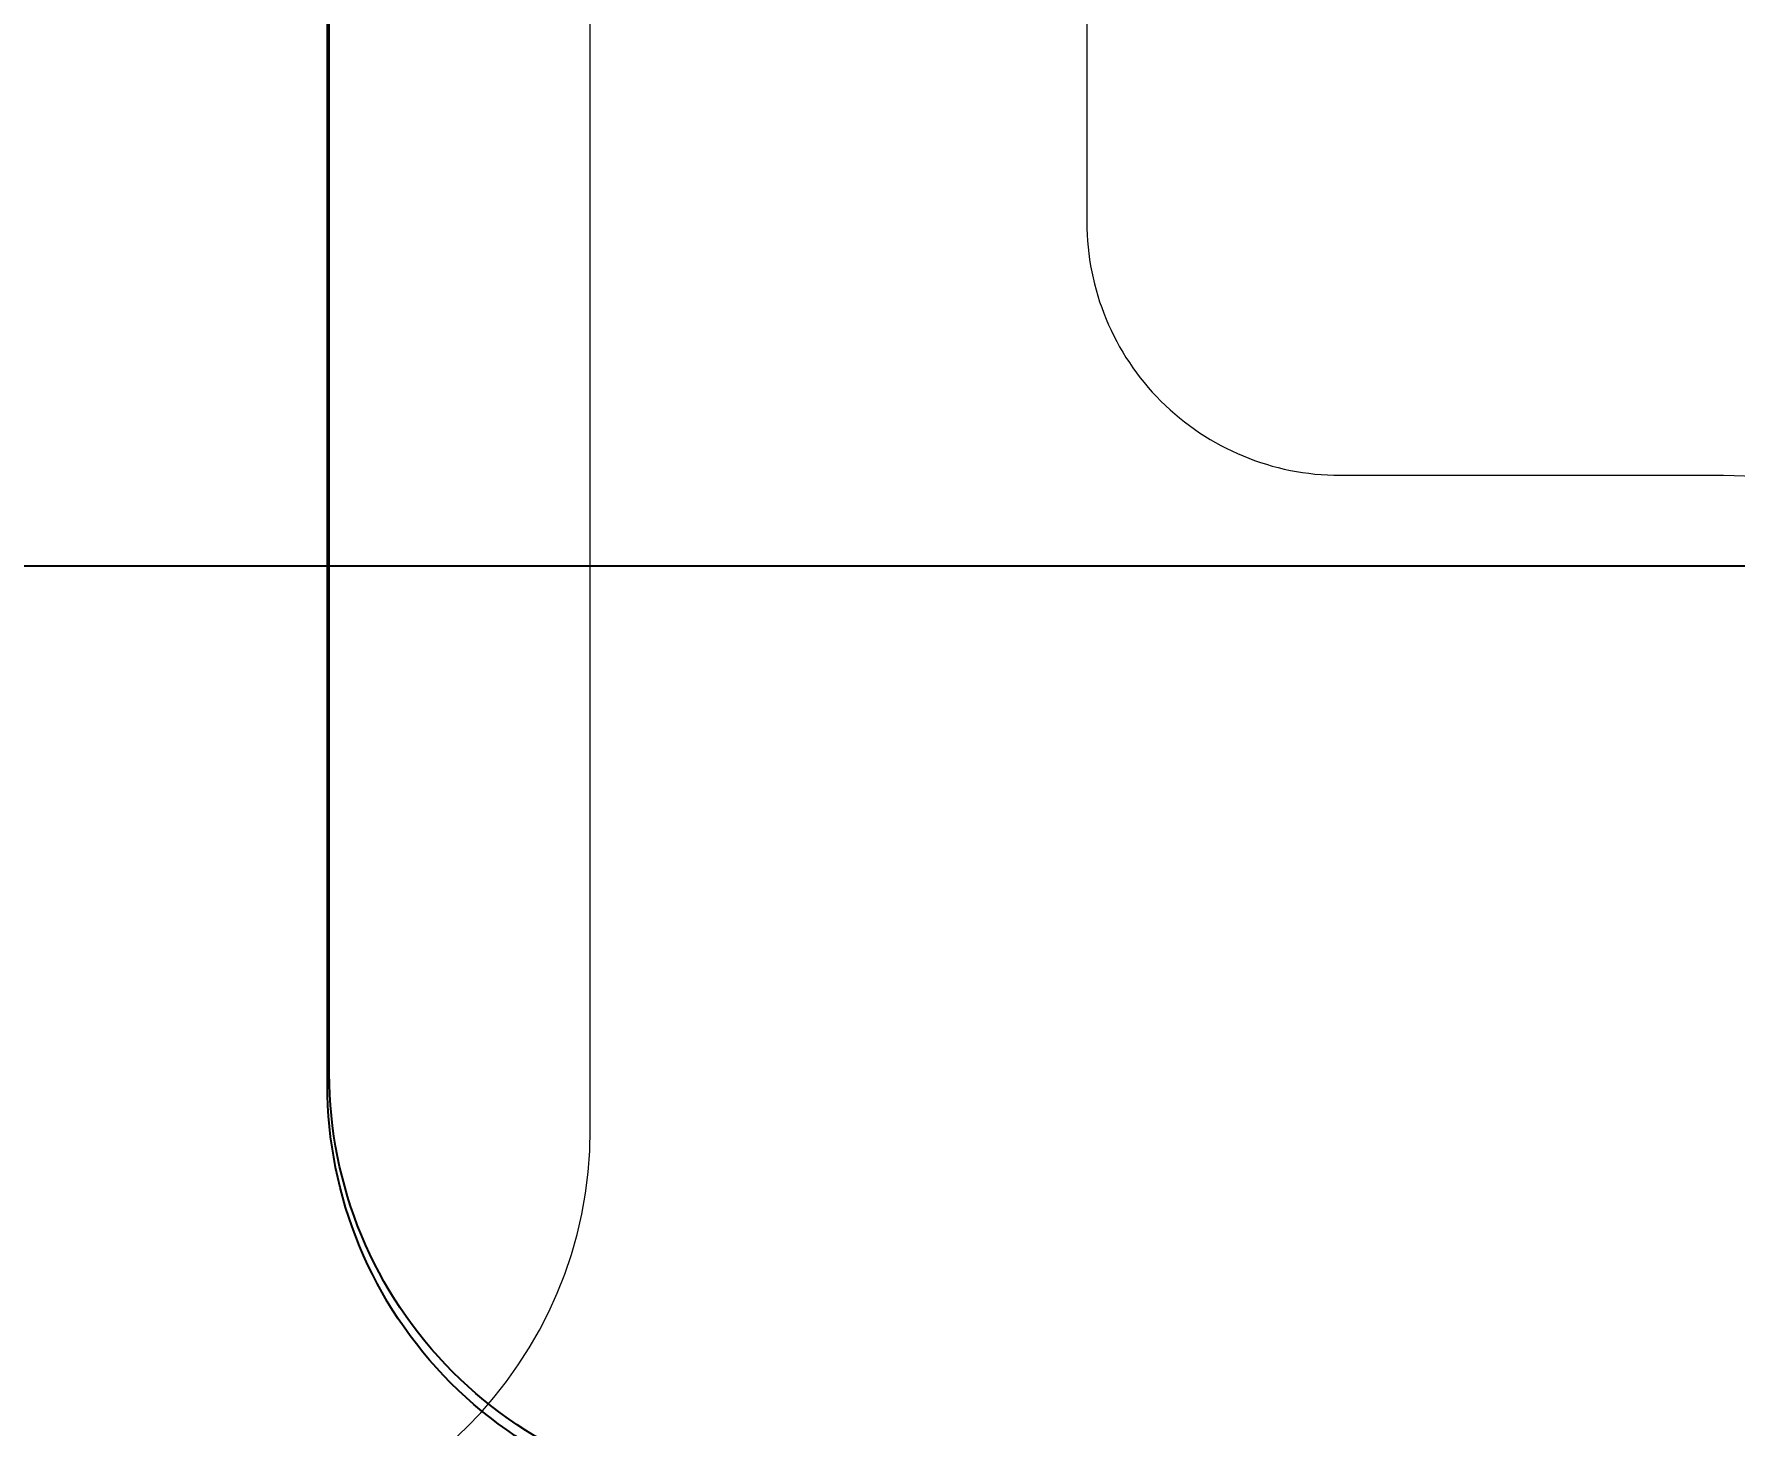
# Model space of a CAD drawing. Extents: x -128 to 4168, y -1774 to 38.
# Drawn here: x 2023.553 to 2027.585, y -874.214 to -870.914 of the extents above; entities that cross this region are included whole.
import ezdxf

# ---------------------------------------------------------------- set-up
doc = ezdxf.new("R2010")
doc.units = 0
doc.header["$LTSCALE"] = 16.335
doc.linetypes.add('SOLID', pattern=[0])
for name, color, linetype in [('COVER LENS', 6, 'Continuous'), ('DIM（标注）', 3, 'Continuous'), ('KEEPOUTLAYER', 6, 'Continuous'), ('LAYER0$C$L0', 2, 'SOLID')]:
    doc.layers.add(name, color=color, linetype=linetype)
doc.layers.add('dim', color=3, linetype='Continuous', lineweight=13)
doc.layers.add('LCD', color=4, linetype='Continuous', lineweight=9)
doc.styles.add('Arial', font='simhei.ttf')
doc.dimstyles.new('标注模版', dxfattribs={"dimtxt": 1.5, "dimasz": 2, "dimexe": 0.5, "dimexo": 0.5, "dimgap": 0.2, "dimtad": 1, "dimzin": 1, "dimdsep": 46, "dimtxsty": 'Arial', "dimcen": 1, "dimclrd": 3, "dimclre": 3, "dimclrt": 3, "dimadec": 0, "dimazin": 0, "dimtp": 1.2, "dimtm": 1.2, "dimtfac": 1, "dimtmove": 0, "dimatfit": 3, "dimfxl": 1, "dimtolj": 1, "dimarcsym": 0})

# ---------------------------------------------------------------- blocks, each defined once
blk = doc.blocks.new('*D852')
at = {"layer": 'Defpoints', "color": 0}
for p in [(1892.5413, -527.6031), (1890.9413, -540.4267), (1892.5413, -540.4156), (2060.7807, -893.6777), (2061.0807, -893.6777), (2061.0807, -897.7905)]:
    blk.add_point(p, dxfattribs=at)
at = {"layer": 'dim', "color": 3, "lineweight": -2}
for p, q in [((1890.9413, -539.5167), (1890.9413, -525.8531)), ((1892.5413, -539.5056), (1892.5413, -525.8531)), ((1889.5413, -527.6031), (1888.1413, -527.6031)), ((1890.9413, -527.6031), (1892.5413, -527.6031)), ((1893.9413, -527.6031), (1908.808, -527.6031))]:
    blk.add_line(p, q, dxfattribs=at)
at = {"layer": 'dim', "color": 3}
for points in [[(1889.5413, -527.3698), (1889.5413, -527.8364), (1890.9413, -527.6031)], [(1893.9413, -527.3698), (1893.9413, -527.8364), (1892.5413, -527.6031)]]:
    blk.add_solid(points, dxfattribs=at)
at = {"layer": 'DIM（标注）', "color": 3, "lineweight": -2}
for p, q in [((2060.7807, -894.1777), (2060.7807, -898.2905)), ((2061.0807, -894.1777), (2061.0807, -898.2905)), ((2058.7807, -897.7905), (2056.7807, -897.7905)), ((2060.7807, -897.7905), (2061.0807, -897.7905)), ((2063.0807, -897.7905), (2082.5999, -897.7905))]:
    blk.add_line(p, q, dxfattribs=at)
at = {"layer": 'DIM（标注）', "color": 3}
for points in [[(2058.7807, -897.4571), (2058.7807, -898.1238), (2060.7807, -897.7905)], [(2063.0807, -897.4571), (2063.0807, -898.1238), (2061.0807, -897.7905)]]:
    blk.add_solid(points, dxfattribs=at)
at = {"layer": 'dim', "color": 3, "insert": (1902.0747, -526.5877), "char_height": 1.4, "attachment_point": 5, "style": 'Arial'}
blk.add_mtext('\\A1;CG 1.60±0.05', dxfattribs=at)
at = {"layer": 'DIM（标注）', "color": 3, "insert": (2073.8403, -896.8321), "char_height": 1.5, "attachment_point": 5, "style": 'Arial'}
blk.add_mtext('\\A1;FPC+PI=0.30{\\fArial|b0|i0|c134|p34;%%P}0.03', dxfattribs=at)

msp = doc.modelspace()

# ---------------------------------------------------------------- linework, layer by layer
at = {"layer": 'COVER LENS'}
msp.add_lwpolyline([(2038.373, -835.7448, 0.414214), (2030.373, -827.7448), (2009.033, -827.7448, 0.414214), (2001.033, -835.7448), (2001.033, -864.1748, 0.414214), (2009.033, -872.1748), (2030.373, -872.1748, 0.414214), (2038.373, -864.1748)], format="xyb", close=True, dxfattribs=at)
at = {"layer": 'KEEPOUTLAYER', "color": 2}
for points in [[(2025.253, -874.379, -0.414214), (2024.253, -873.379), (2024.253, -867.927, 0.414212), (2024.053, -867.727), (2015.353, -867.727, 0.414214), (2015.153, -867.927), (2015.153, -868.679, 0.414214), (2016.153, -869.679), (2018.3191, -869.679, -0.414214), (2019.3191, -870.679), (2019.3191, -872.979, -0.414214), (2018.3191, -873.979), (2013.1191, -873.979, 0.414213), (2011.6191, -875.479)], [(2025.2485, -874.405, -0.414214), (2024.2485, -873.405), (2024.2485, -867.953, 0.414212), (2024.0485, -867.753), (2015.3485, -867.753, 0.414214), (2015.1485, -867.953), (2015.1485, -868.705, 0.414214), (2016.1485, -869.705), (2018.3146, -869.705, -0.414214), (2019.3146, -870.705), (2019.3146, -873.005, -0.414214), (2018.3146, -874.005), (2013.1146, -874.005, 0.414213), (2011.6146, -875.505)]]:
    msp.add_lwpolyline(points, format="xyb", dxfattribs=at)
at = {"layer": 'LAYER0$C$L0', "lineweight": 5}
msp.add_line((2024.8717, -873.51), (2024.8717, -869.51), dxfattribs=at)
msp.add_arc((2023.8717, -873.51), 1, 270, 360, dxfattribs=at)
at = {"layer": 'LCD', "color": 30}
msp.add_lwpolyline([(2010.8479, -872.76, -0.414214), (2011.6479, -871.96), (2012.7482, -871.96, 0.414214), (2013.3482, -871.36), (2013.3482, -870.51, 0.414214), (2012.7482, -869.91), (2011.693, -869.91, -0.414214), (2011.493, -869.71), (2011.493, -868.9008), (2027.913, -868.9008), (2027.913, -869.71, -0.414214), (2027.713, -869.91), (2026.6488, -869.91, 0.414214), (2026.0488, -870.51), (2026.0488, -871.36, 0.414214), (2026.6488, -871.96), (2027.5581, -871.96, -0.414214), (2028.5581, -872.96), (2028.5581, -879.9179, -0.414214), (2027.5581, -880.9179), (2025.4485, -880.9179, 0.414214), (2024.4485, -881.9179), (2024.4485, -893.1911, -0.414214)], format="xyb", dxfattribs=at)

# ---------------------------------------------------------------- dimensions: what is measured, and where the dimension line sits
at = {"layer": 'DIM（标注）', "color": 30}
dim = msp.add_linear_dim(base=(2061.0807, -897.7905), p1=(2060.7807, -893.6777), p2=(2061.0807, -893.6777), text='FPC+PI=<>{\\fArial|b0|i0|c134|p34;%%P}0.03', dimstyle='标注模版', dxfattribs=at)
dim.commit()
dim.dimension.update_dxf_attribs({"geometry": '*D852', "text_midpoint": (2073.8403, -896.8321)})

doc.saveas('drawing.dxf')
